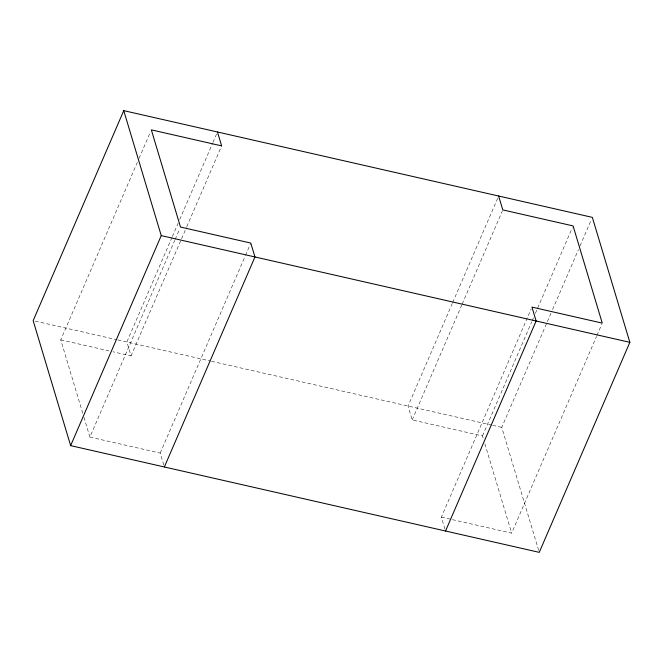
<?xml version="1.0" encoding="UTF-8"?>
<svg xmlns="http://www.w3.org/2000/svg" width="663" height="663" viewBox="0 0 663 663"><rect width="100%" height="100%" fill="white"/><g stroke="black" fill="none" stroke-linecap="round" stroke-linejoin="round"><path stroke-width="0.5" stroke-dasharray="3.31 2.49" d="M82.767 413.281L60.747 339.879L137.407 162.178M139.048 158.374L150.526 131.763M171.966 237.47L126.873 342.009L131.042 355.89L112.967 351.771M172.372 236.525L178.115 223.216M179.756 219.42L212.55 143.39M212.956 142.437L217.058 132.94M163.769 464.995L160.197 453.094L89.911 437.083L174.767 240.371M175.173 239.418L179.681 228.967M131.042 355.89L186.378 227.6M186.792 226.647L221.633 145.877M160.197 453.094L245.053 256.374M245.467 255.429L250.382 244.025M452.315 303.405L408.043 406.046L412.204 419.928L482.498 435.939L483.393 438.914M452.721 302.461L497.814 197.922M412.204 419.928L461.804 304.939M462.219 303.994L502.388 210.859M444.939 529.033L441.367 517.123L531.146 309.008M482.498 435.939L531.693 321.903M532.099 320.95L533.74 317.146M535.381 313.35L572.277 227.823M538.663 550.373L501.758 427.386L550.953 313.35M552.594 309.546L578.418 249.678M580.059 245.882L591.537 219.271M452.415 519.643L511.662 533.135L596.518 336.423M596.924 335.47L601.847 324.066M35.164 321.116L116.796 339.713M117.799 339.937L210.519 361.053M211.522 361.285L491.681 425.091M492.692 425.323L501.758 427.386M60.747 339.879L108.947 350.86M441.367 517.123L451.412 519.411M484.877 443.87L511.662 533.135M83.952 417.242L89.911 437.083"/><path stroke-width="0.99" d="M123.749 110.638L33.15 320.66L70.643 445.627L539.251 552.362L629.85 342.34L592.357 217.373L123.749 110.638L161.242 235.614L70.643 445.627M164.366 466.976L254.957 256.954L250.796 243.072L180.502 227.061L151.338 129.865L221.633 145.877L217.464 131.987M445.536 531.013L536.127 320.991L531.958 307.11L602.253 323.121L573.089 225.917L502.803 209.906L498.634 196.024M161.242 235.614L629.85 342.34"/></g></svg>
